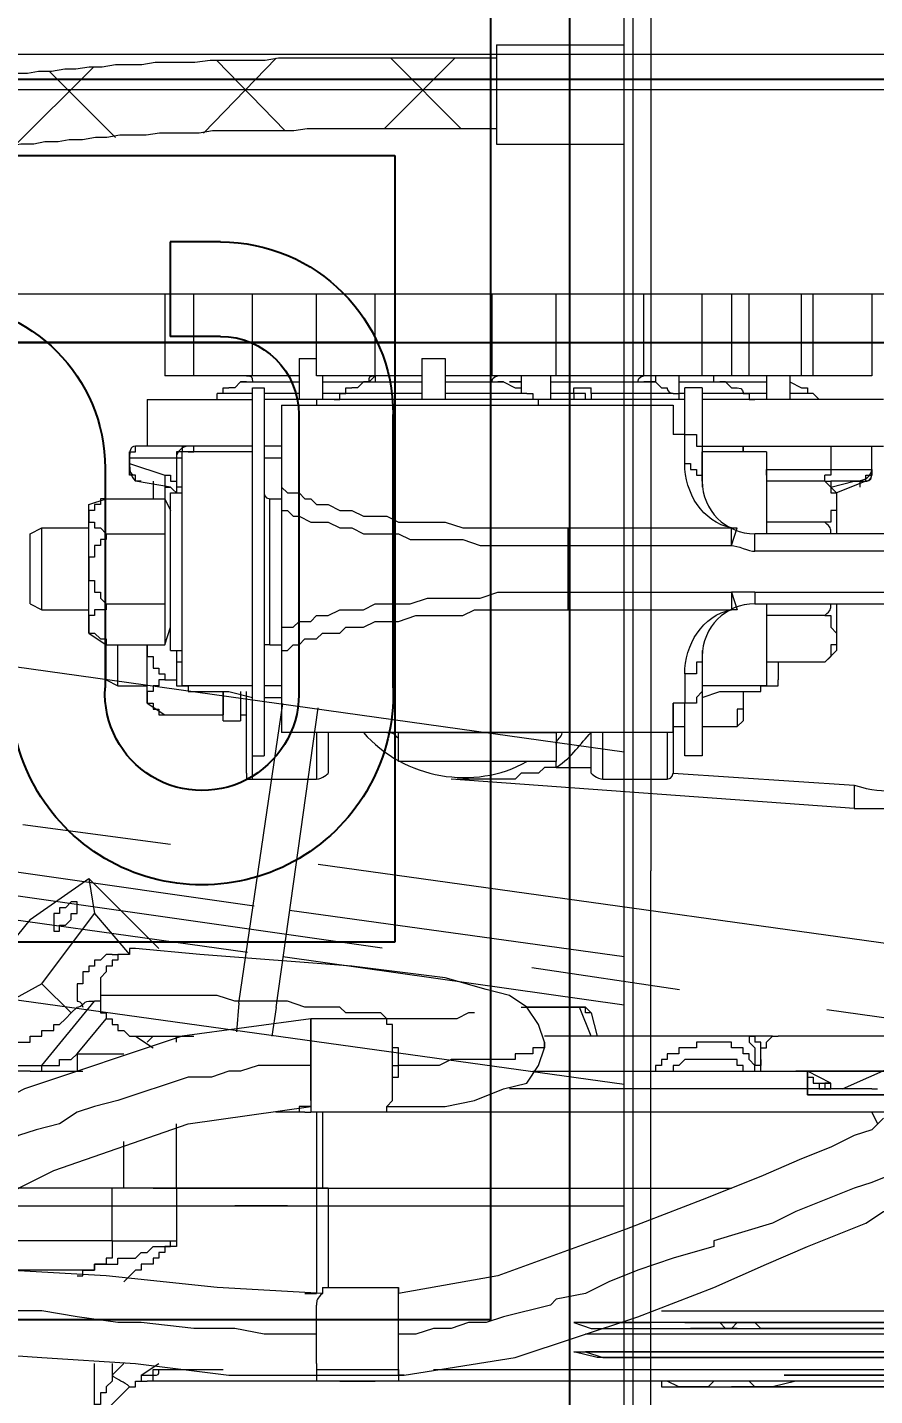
# Model space of a CAD drawing. Header units: millimetres. Extents: x 25083 to 52777, y 24772 to 45779.
# Drawn here: x 38564.2 to 38618, y 33862.8 to 33949.8 of the extents above; entities that cross this region are included whole.
import ezdxf

# ---------------------------------------------------------------- set-up
doc = ezdxf.new("R2010")
doc.units = ezdxf.units.MM
doc.layers.add('小车', color=7, linetype='Continuous')
doc.styles.get("Standard").update_dxf_attribs({"font": ''})
doc.styles.add('标准', font='', dxfattribs={"width": 0.667})
doc.styles.get('Standard').set_extended_font_data('SimSun')
doc.styles.get('标准').set_extended_font_data('FangSong_GB2312')
doc.dimstyles.new('ISO-25', dxfattribs={"dimtxt": 2.5, "dimasz": 2.5, "dimexe": 1.25, "dimexo": 0.625, "dimtad": 1, "dimtxsty": 'Standard', "dimcen": 2.5, "dimadec": 0, "dimazin": 0, "dimtfac": 1, "dimtmove": 0, "dimatfit": 3, "dimfxl": 1, "dimarcsym": 0})
doc.dimstyles.new('标准', dxfattribs={"dimtxt": 35, "dimasz": 4, "dimexe": 2, "dimexo": 0, "dimtad": 1, "dimdec": 1, "dimzin": 9, "dimdsep": 46, "dimtxsty": '标准', "dimcen": 0, "dimdle": 6, "dimazin": 2, "dimtfac": 1, "dimtdec": 1, "dimtmove": 0, "dimatfit": 3, "dimfxl": 1, "dimtolj": 1, "dimtzin": 0, "dimarcsym": 0})

# ---------------------------------------------------------------- blocks, each defined once
blk = doc.blocks.new('A$C6E4F4F8B')
for p, q in [((0, 70), (197.2, 70)), ((0, 70), (0, 0)), ((40.154, 63.805), (57.528, 63.805)), ((62.1, 63.918), (62.1, 6.083)), ((57.528, 57.805), (40.154, 57.805)), ((62.5, 52.832), (62.5, 49.634)), ((68.5, 52.832), (68.5, 49.634)), ((68.5, 49.634), (62.5, 49.634)), ((54.117, 45.5), (40.154, 45.5))]:
    blk.add_line(p, q)
at = {"color": 1}
for p, q in [((64, 63.918), (24, 63.918)), ((24, 63.918), (24, 6.083)), ((74, 63.918), (24, 63.918)), ((24, 63.918), (24, 6.083))]:
    blk.add_line(p, q, dxfattribs=at)
at = {"color": 6, "ltscale": 15}
blk.add_line((74, 6.083), (74, 63.918), dxfattribs=at)
for centre, radius, start, end in [((39.795, 51.652), 12.158, 88.3056, 271.6944), ((57.528, 52.832), 10.973, 0, 90), ((39.8, 51.652), 6.163, 86.70143, 273.29857), ((57.528, 52.832), 4.973, 0, 90)]:
    blk.add_arc(centre, radius, start, end)
at = {"ltscale": 15}
blk.add_arc((54.117, 35), 10.5, 270, 90, dxfattribs=at)
blk = doc.blocks.new('*D925')
at = {"color": 0, "lineweight": -2}
for p, q in [((29677.862, 34881.662), (29677.862, 32448.293)), ((40733.017, 34757.645), (40733.017, 32448.293)), ((29680.362, 32449.543), (40730.517, 32449.543))]:
    blk.add_line(p, q, dxfattribs=at)
at = {"color": 0}
for points in [[(29680.362, 32449.96), (29680.362, 32449.127), (29677.862, 32449.543)], [(40730.517, 32449.127), (40730.517, 32449.96), (40733.017, 32449.543)]]:
    blk.add_solid(points, dxfattribs=at)
at = {"layer": 'DEFPOINTS', "color": 0}
for p in [(29677.862, 34882.287), (40733.017, 34758.27), (40733.017, 32449.543)]:
    blk.add_point(p, dxfattribs=at)
at = {"color": 0, "insert": (35205.439, 32451.628), "char_height": 2.5, "attachment_point": 5}
blk.add_mtext('11055,15', dxfattribs=at)
blk = doc.blocks.new('zw$D2F4')
at = {"color": 7, "lineweight": 5}
for points in [[(766.485, 871.58), (766.485, 1149.356)], [(753.487, 840.385), (753.487, 1147.128)], [(768.713, 871.951), (768.713, 1147.499)], [(707.439, 908.715), (706.325, 916.885), (702.983, 926.912), (697.784, 936.939), (691.842, 946.965), (685.9, 955.878), (681.072, 964.791), (677.73, 973.703)], [(689.985, 907.973), (690.356, 914.657), (691.099, 921.713), (691.47, 928.026), (691.47, 933.968), (691.099, 939.538), (689.985, 944.366), (688.128, 949.194), (685.529, 952.907), (682.558, 955.507)], [(687.386, 908.344), (687.386, 911.686), (687.757, 913.543), (687.757, 916.143), (688.128, 919.485), (688.128, 920.97), (688.5, 923.57), (688.871, 925.798), (688.871, 938.053), (688.5, 939.167), (688.5, 940.281), (688.128, 941.395), (688.128, 942.138), (687.757, 943.252), (687.386, 943.995), (687.386, 944.737), (687.014, 945.851), (686.643, 946.594), (686.271, 947.337), (685.9, 947.708), (685.157, 949.194), (684.786, 949.565), (684.415, 950.308), (682.186, 952.536)], [(679.587, 951.05), (681.815, 948.822), (684.043, 945.109), (685.529, 941.024), (686.271, 936.196), (686.271, 930.997), (685.9, 925.798), (685.529, 919.856)], [(704.468, 908.715), (704.468, 912.058), (704.097, 913.172), (704.097, 913.914), (703.725, 915.029), (703.725, 916.514), (702.24, 920.97), (701.869, 922.456), (701.497, 923.57), (700.754, 924.684), (700.383, 926.169), (700.012, 927.283), (699.269, 928.397), (696.298, 934.339), (695.184, 935.825), (694.441, 937.681), (692.956, 939.538), (691.842, 942.138), (689.985, 944.366)], [(691.47, 937.31), (693.327, 933.968), (697.784, 925.055), (700.754, 916.514)], [(691.47, 922.827), (691.47, 936.939)], [(704.468, 932.111), (704.468, 925.798)], [(709.667, 925.798), (707.439, 929.883)], [(713.752, 926.541), (709.667, 929.883)], [(696.669, 921.342), (696.669, 928.026)], [(705.953, 927.655), (705.953, 926.541), (706.325, 926.541), (706.325, 925.798), (706.696, 925.798), (706.696, 925.055), (707.068, 925.055), (707.068, 924.684), (707.439, 924.313), (707.81, 923.941), (708.182, 923.57)], [(704.097, 926.541), (704.097, 925.798)], [(704.097, 926.541), (704.097, 925.798), (704.468, 925.798)], [(713.752, 926.541), (716.352, 922.827)], [(733.805, 926.541), (733.434, 925.798)], [(733.805, 926.541), (738.262, 926.541)], [(738.262, 926.541), (738.633, 925.798)], [(678.473, 925.798), (684.043, 920.228)], [(704.097, 925.798), (704.097, 923.57)], [(704.468, 925.798), (708.553, 922.456)], [(704.468, 925.798), (704.468, 924.684), (704.839, 924.684), (704.839, 923.941), (705.211, 923.57)], [(707.81, 923.941), (709.667, 925.798)], [(709.667, 925.798), (714.123, 922.456)], [(733.434, 925.798), (733.434, 922.827)], [(733.434, 925.798), (738.633, 925.798)], [(738.633, 925.798), (738.633, 922.827)], [(713.009, 925.055), (713.009, 924.684), (713.381, 924.684), (713.381, 924.313), (713.752, 923.941), (714.123, 923.941)], [(713.752, 925.055), (713.381, 925.055), (713.009, 925.055)], [(714.866, 923.57), (714.866, 923.941), (714.495, 924.313), (714.495, 924.684), (714.123, 924.684), (714.123, 925.055), (713.752, 925.055)], [(691.099, 923.57), (691.099, 923.198), (691.47, 923.198), (691.47, 922.827)], [(705.211, 923.57), (704.097, 923.57), (704.097, 923.198)], [(705.211, 923.57), (705.211, 920.599)], [(705.211, 923.57), (707.439, 921.713)], [(711.524, 921.342), (711.524, 921.713), (711.152, 922.084), (711.152, 922.456), (710.781, 922.456), (710.781, 922.827), (710.41, 922.827), (710.41, 923.198), (709.667, 923.198), (709.667, 923.57), (708.553, 923.57)], [(714.123, 923.941), (714.123, 923.57), (714.866, 923.57)], [(691.47, 922.827), (691.47, 922.456)], [(692.213, 921.713), (691.842, 921.713), (691.842, 922.456), (691.47, 922.456), (691.47, 922.827)], [(708.553, 922.827), (708.553, 922.456)], [(711.895, 918.371), (716.352, 922.827)], [(716.352, 922.827), (714.123, 922.456)], [(731.949, 922.827), (731.206, 921.713)], [(732.691, 922.827), (731.949, 922.827), (731.949, 922.456), (731.577, 922.084), (731.577, 921.713), (731.206, 921.713)], [(731.949, 922.827), (740.118, 922.827)], [(733.805, 921.713), (733.434, 921.713), (733.434, 922.456), (733.063, 922.456), (733.063, 922.827), (732.691, 922.827)], [(736.034, 922.827), (735.291, 922.827), (735.291, 922.456), (734.548, 922.456), (734.548, 922.084), (734.177, 922.084), (733.805, 921.713)], [(738.262, 921.713), (737.89, 921.713), (737.89, 922.084), (737.519, 922.084), (737.519, 922.456), (736.776, 922.456), (736.776, 922.827), (736.405, 922.827), (736.034, 922.827)], [(739.376, 922.827), (739.004, 922.827), (739.004, 922.456), (738.633, 922.456), (738.633, 922.084), (738.262, 921.713)], [(740.49, 921.713), (740.49, 922.084), (740.118, 922.084), (740.118, 922.456), (739.747, 922.456), (739.747, 922.827), (739.376, 922.827)], [(740.118, 922.827), (740.49, 921.713)], [(682.558, 922.456), (685.529, 922.456)], [(684.786, 921.342), (684.415, 921.342), (684.043, 921.713), (683.672, 921.713), (683.672, 922.084), (682.929, 922.084), (682.929, 922.456), (682.558, 922.456)], [(691.842, 922.456), (691.842, 921.713)], [(708.182, 922.084), (707.81, 922.084), (707.81, 921.713), (707.439, 921.713), (707.439, 921.342), (707.068, 921.342)], [(708.553, 922.084), (708.182, 922.084)], [(708.182, 908.715), (708.182, 909.087), (708.553, 910.201), (708.553, 913.543), (708.924, 914.657), (708.924, 922.084)], [(708.553, 922.084), (708.553, 922.456)], [(711.152, 921.342), (710.781, 921.342), (710.781, 921.713), (710.41, 921.713), (710.038, 922.084), (709.296, 922.084), (708.924, 922.084)], [(714.123, 922.456), (711.524, 920.228)], [(685.529, 921.342), (684.786, 921.342)], [(685.529, 920.599), (684.786, 921.342)], [(691.842, 921.713), (691.842, 920.97), (692.213, 920.97)], [(693.327, 921.342), (692.213, 921.342), (692.213, 921.713)], [(692.213, 920.97), (692.213, 919.856), (692.585, 919.485), (692.585, 919.114), (692.956, 918.742), (692.956, 917.628), (693.327, 917.628), (693.327, 917.257)], [(693.327, 921.342), (692.585, 921.342)], [(693.327, 921.342), (696.669, 921.342)], [(693.327, 921.342), (693.327, 918.742), (693.327, 917.257)], [(696.669, 920.228), (696.669, 921.342)], [(707.068, 921.342), (707.068, 920.97), (706.696, 920.97), (706.696, 920.599)], [(711.524, 920.599), (711.524, 920.97), (711.152, 920.97), (711.152, 921.342)], [(711.524, 921.342), (711.524, 920.97)], [(728.978, 921.713), (728.606, 920.97)], [(728.606, 920.97), (728.606, 919.114)], [(728.606, 920.97), (731.206, 920.97)], [(728.978, 921.713), (731.577, 921.713)], [(731.206, 921.713), (731.206, 917.999)], [(733.805, 921.713), (733.805, 917.999)], [(738.262, 921.713), (738.262, 917.999)], [(740.49, 921.713), (740.49, 917.999)], [(684.043, 920.228), (684.043, 919.856), (684.415, 919.856), (684.415, 919.114)], [(693.327, 917.257), (692.956, 917.257), (692.956, 917.999), (692.585, 917.999), (692.585, 918.371), (692.213, 918.371), (692.213, 918.742), (691.842, 918.742), (691.842, 919.485), (691.47, 919.485), (691.47, 919.856), (690.728, 920.599)], [(696.669, 920.599), (699.64, 920.599)], [(711.895, 919.856), (711.895, 920.228), (711.524, 920.228), (711.524, 920.599)], [(741.604, 919.485), (741.604, 919.856), (741.975, 919.856), (741.975, 920.228), (742.347, 920.228), (742.718, 920.228)], [(742.718, 920.228), (741.975, 917.999)], [(742.718, 920.228), (743.089, 920.228)], [(743.089, 920.228), (742.718, 920.228)], [(743.089, 920.228), (743.089, 916.885)], [(743.089, 920.228), (743.461, 920.228), (743.461, 919.856), (743.832, 919.856)], [(684.786, 919.485), (684.415, 919.485)], [(685.529, 919.856), (684.786, 913.914)], [(684.786, 919.485), (685.529, 918.371)], [(684.786, 919.485), (684.786, 919.114)], [(706.325, 919.856), (705.582, 918.742)], [(705.953, 893.861), (707.068, 894.232), (708.182, 894.975), (708.924, 896.089), (709.296, 897.575), (710.038, 900.174), (710.781, 906.116), (711.524, 915.771), (711.895, 919.856)], [(706.325, 919.856), (706.325, 916.143)], [(741.233, 917.628), (741.604, 919.856)], [(743.832, 912.429), (743.832, 919.856)], [(684.415, 819.218), (684.415, 919.114)], [(684.415, 918.742), (684.786, 918.742)], [(684.786, 919.114), (684.786, 918.742), (685.157, 918.742), (685.157, 918.371)], [(685.157, 918.371), (685.157, 914.286)], [(685.157, 918.371), (685.157, 917.999)], [(696.669, 918.742), (696.669, 917.628)], [(706.325, 918.742), (705.953, 919.114)], [(727.492, 919.114), (726.75, 917.999)], [(727.864, 919.114), (727.492, 919.114), (727.492, 918.742), (727.121, 918.742), (727.121, 918.371), (726.75, 918.371), (726.75, 917.999)], [(727.492, 919.114), (731.206, 919.114)], [(728.978, 917.999), (728.978, 918.371), (728.606, 918.371), (728.606, 918.742), (728.235, 918.742), (728.235, 919.114), (727.864, 919.114)], [(731.206, 919.114), (730.463, 919.114), (730.463, 918.742), (729.72, 918.742), (729.72, 918.371), (729.349, 918.371), (729.349, 917.999), (728.978, 917.999)], [(741.604, 918.742), (740.49, 918.742)], [(746.803, 919.114), (743.832, 919.114)], [(746.803, 919.114), (746.803, 912.429)], [(696.669, 917.628), (696.669, 917.257)], [(726.75, 917.999), (726.75, 914.286)], [(728.978, 917.999), (728.978, 917.257)], [(730.835, 917.628), (730.835, 916.885)], [(730.835, 917.628), (740.861, 917.628)], [(731.206, 917.999), (732.32, 917.628)], [(733.805, 917.999), (731.206, 917.999)], [(738.262, 917.999), (733.805, 917.999)], [(740.49, 917.999), (738.262, 917.999)], [(740.49, 917.999), (739.747, 917.628)], [(741.233, 917.999), (740.49, 917.999)], [(740.861, 917.628), (740.861, 916.885)], [(741.975, 917.999), (741.975, 917.628), (741.604, 917.628), (741.604, 917.257), (741.233, 917.257)], [(741.975, 917.999), (741.233, 917.999), (741.233, 917.628)], [(748.288, 909.458), (748.288, 917.999)], [(753.487, 917.999), (748.288, 917.999)], [(696.669, 917.257), (693.327, 917.257)], [(696.669, 917.257), (700.754, 917.257)], [(696.669, 908.344), (696.669, 917.257)], [(696.669, 917.257), (696.669, 916.143)], [(705.953, 917.257), (706.325, 917.257)], [(728.606, 916.885), (728.606, 916.514), (728.235, 916.514), (728.235, 913.914)], [(728.978, 917.257), (728.606, 917.257), (728.606, 916.885)], [(728.606, 912.429), (728.606, 916.885)], [(728.606, 916.885), (743.461, 916.885)], [(730.835, 917.257), (728.978, 917.257)], [(730.092, 916.885), (730.092, 917.257)], [(743.089, 917.257), (740.861, 917.257)], [(741.233, 917.257), (740.861, 917.257)], [(741.233, 917.257), (740.861, 917.257)], [(741.233, 916.885), (741.233, 917.257)], [(743.089, 917.257), (741.233, 917.257)], [(743.832, 916.885), (743.461, 916.885), (743.461, 917.257), (743.089, 917.257)], [(743.461, 912.429), (743.461, 916.885)], [(696.669, 916.143), (696.669, 914.286)], [(700.754, 916.514), (701.869, 908.715)], [(743.461, 916.514), (743.461, 916.143), (743.832, 916.143)], [(748.288, 916.143), (753.487, 916.143)], [(696.669, 912.058), (696.669, 915.4)], [(696.669, 915.4), (696.669, 912.058)], [(746.803, 915.029), (746.803, 914.657), (747.174, 914.657)], [(696.669, 914.286), (696.669, 913.172)], [(726.378, 914.286), (726.378, 913.172)], [(726.378, 914.286), (728.235, 914.286)], [(726.75, 914.286), (727.492, 914.286)], [(728.235, 914.286), (726.75, 914.286)], [(747.174, 912.429), (747.174, 914.657)], [(747.174, 914.286), (747.174, 914.657)], [(684.786, 913.914), (684.786, 908.344)], [(695.555, 913.543), (695.555, 910.201)], [(695.555, 910.201), (695.555, 913.543)], [(696.669, 913.172), (696.669, 911.315)], [(728.235, 913.172), (726.378, 913.172)], [(726.75, 913.172), (726.75, 912.8)], [(728.235, 913.914), (727.864, 912.429)], [(747.546, 913.543), (747.546, 913.914)], [(747.917, 913.172), (747.546, 913.543)], [(747.917, 913.172), (747.917, 909.458)], [(722.665, 912.429), (722.665, 908.344)], [(722.665, 912.429), (724.15, 912.429)], [(723.036, 912.8), (728.235, 912.8)], [(724.15, 912.429), (724.15, 911.686)], [(724.15, 912.429), (747.546, 912.429)], [(747.546, 912.429), (747.546, 911.686)], [(747.917, 912.8), (747.917, 909.458)], [(748.288, 912.429), (753.487, 912.429)], [(747.546, 911.686), (724.15, 911.686)], [(727.864, 911.686), (727.864, 910.572)], [(728.606, 910.572), (728.606, 911.686)], [(743.089, 911.686), (743.089, 910.572)], [(743.832, 910.572), (743.832, 911.686)], [(746.803, 884.948), (746.803, 911.686)], [(747.174, 909.458), (747.174, 911.686)], [(696.669, 911.315), (696.669, 910.201)], [(701.497, 909.458), (701.497, 910.944)], [(725.635, 885.691), (725.635, 910.572)], [(725.635, 885.691), (725.635, 910.572)], [(746.432, 910.572), (725.635, 910.572)], [(730.835, 910.572), (730.835, 910.201), (731.206, 909.83), (731.206, 909.458), (731.577, 909.087), (731.577, 908.344), (731.949, 907.973), (731.949, 906.859), (732.32, 906.487), (732.32, 905.373), (732.691, 904.631), (732.691, 903.145), (733.063, 902.031), (733.063, 899.06), (733.434, 898.317), (733.434, 896.089), (733.434, 894.975), (733.434, 892.376)], [(731.206, 911.315), (731.206, 910.572)], [(731.206, 911.315), (740.49, 911.315)], [(732.32, 910.572), (732.32, 909.83), (732.691, 909.458), (732.691, 908.715), (733.063, 908.344), (733.063, 907.601), (733.434, 906.859), (733.434, 905.373), (733.805, 904.631), (733.805, 902.402), (734.177, 901.288), (734.177, 897.946), (734.548, 896.832), (734.548, 892.376)], [(739.747, 910.572), (739.747, 910.201), (739.376, 909.83), (739.376, 909.458), (739.004, 908.715), (739.004, 907.601), (738.633, 906.859), (738.633, 906.116), (738.262, 905.373), (738.262, 903.145), (737.89, 902.402), (737.89, 899.06), (737.519, 897.946), (737.519, 892.376)], [(741.233, 910.572), (740.861, 910.201), (740.861, 909.458), (740.49, 909.087), (740.49, 908.715), (740.118, 908.344), (740.118, 907.601), (739.747, 906.859), (739.747, 906.116), (739.376, 905.373), (739.376, 903.888), (739.004, 903.145), (739.004, 900.174), (738.633, 899.06), (738.633, 896.089), (738.633, 894.975), (738.633, 892.376)], [(740.49, 911.315), (740.49, 910.572)], [(746.432, 910.572), (746.432, 885.691)], [(746.432, 910.572), (746.432, 885.691)], [(696.669, 910.201), (696.669, 908.344)], [(689.985, 909.087), (689.985, 908.344)], [(701.869, 909.458), (701.497, 909.458)], [(701.497, 909.087), (701.497, 909.458)], [(701.497, 909.087), (701.497, 908.715)], [(701.869, 908.715), (701.869, 909.458)], [(749.402, 909.458), (746.803, 909.458)], [(749.402, 909.458), (749.402, 908.344)], [(684.786, 908.344), (684.415, 908.344)], [(684.786, 908.344), (684.786, 903.145)], [(684.786, 908.344), (684.786, 903.145)], [(685.157, 908.344), (684.786, 908.344)], [(685.157, 908.344), (685.157, 903.145)], [(696.669, 908.344), (689.985, 908.344)], [(690.356, 907.973), (689.985, 907.973)], [(690.356, 907.973), (690.356, 903.145)], [(696.669, 908.344), (696.669, 907.973)], [(701.497, 908.344), (696.669, 908.344)], [(696.669, 907.973), (696.669, 881.978)], [(701.497, 907.973), (696.669, 907.973)], [(701.497, 903.888), (701.497, 908.715)], [(701.869, 908.715), (701.497, 908.715)], [(704.468, 908.715), (701.869, 908.715)], [(702.24, 908.715), (702.611, 908.715)], [(706.325, 908.715), (704.468, 908.715)], [(706.325, 908.715), (707.439, 908.715)], [(707.068, 908.715), (706.325, 908.715)], [(707.439, 908.715), (707.068, 908.715)], [(707.439, 903.888), (707.439, 908.715)], [(707.439, 903.888), (707.81, 904.259), (707.81, 906.487), (708.182, 906.859), (708.182, 908.715)], [(725.635, 908.344), (722.665, 908.344)], [(746.803, 908.344), (746.432, 908.344)], [(748.288, 907.973), (746.803, 907.973)], [(747.174, 901.66), (747.174, 907.973)], [(747.917, 907.973), (747.917, 901.66)], [(747.917, 907.973), (747.917, 901.66)], [(748.288, 901.66), (748.288, 908.344)], [(748.288, 908.344), (753.487, 908.344)], [(696.669, 907.601), (690.356, 907.601)], [(725.635, 907.601), (723.036, 907.601)], [(746.803, 907.23), (746.803, 906.859), (747.174, 906.859), (747.174, 906.487)], [(684.415, 904.631), (684.415, 906.859)], [(684.415, 906.859), (684.415, 904.631)], [(747.546, 905.745), (747.546, 906.116)], [(747.917, 905.373), (747.546, 905.745)], [(748.288, 904.631), (753.487, 904.631)], [(701.497, 873.065), (701.497, 903.888)], [(701.497, 903.888), (701.869, 903.888)], [(701.869, 903.888), (701.869, 900.174), (702.24, 898.317), (702.983, 896.461), (703.354, 894.975), (704.468, 894.232), (705.582, 893.861), (705.953, 893.861)], [(701.869, 903.888), (702.24, 903.516)], [(702.24, 903.516), (702.983, 903.516)], [(702.24, 903.516), (702.611, 903.516)], [(702.611, 903.516), (703.725, 903.516)], [(703.725, 903.516), (703.725, 903.145), (704.468, 903.145)], [(704.468, 903.516), (704.468, 903.145)], [(705.582, 903.516), (706.325, 903.516)], [(705.582, 903.145), (705.582, 903.516), (706.325, 903.516)], [(706.325, 903.516), (707.068, 903.516), (707.068, 903.888), (707.439, 903.888)], [(706.325, 903.516), (707.068, 903.516), (707.068, 903.888)], [(707.81, 898.317), (707.81, 898.689), (707.439, 899.431), (707.439, 903.888)], [(707.439, 902.402), (707.439, 903.888)], [(684.786, 903.145), (684.415, 903.145)], [(684.786, 903.145), (684.786, 902.774)], [(685.157, 903.145), (684.786, 903.145)], [(684.786, 903.145), (687.386, 903.145)], [(684.786, 902.774), (684.786, 903.145), (685.157, 903.145)], [(684.786, 902.774), (685.9, 895.718), (688.5, 887.919), (690.356, 883.092), (691.842, 879.749), (692.956, 877.15), (694.441, 873.436), (695.184, 872.322), (695.555, 871.208), (696.669, 868.98), (696.669, 868.237), (697.041, 868.237)], [(685.157, 903.145), (685.529, 903.145)], [(687.386, 903.145), (689.985, 903.145)], [(699.64, 866.381), (699.269, 866.752), (699.269, 867.123), (698.526, 868.609), (698.526, 869.351), (697.041, 873.065), (696.669, 874.179), (695.184, 877.893), (694.441, 879.378), (693.327, 883.092), (692.956, 883.092), (692.213, 885.691), (691.47, 887.919), (690.728, 889.776), (689.985, 891.262), (689.614, 893.118), (689.242, 893.49), (688.5, 896.461), (688.128, 897.575), (688.128, 898.689), (687.757, 899.803), (687.757, 900.917), (687.386, 902.031), (687.386, 903.145)], [(700.383, 873.065), (700.012, 874.179), (699.269, 875.665), (698.526, 877.521), (697.412, 880.121), (695.927, 883.834), (694.07, 888.662), (691.099, 896.832), (689.985, 903.145)], [(690.356, 903.145), (689.985, 903.145)], [(689.985, 903.145), (690.356, 903.145)], [(705.953, 893.861), (705.582, 893.861), (705.582, 894.604), (705.211, 894.604), (705.211, 895.718), (704.839, 895.718), (704.839, 898.689), (704.839, 899.06), (704.839, 899.803), (704.468, 900.546), (704.468, 903.145)], [(704.468, 903.145), (705.582, 903.145)], [(723.779, 893.118), (723.779, 903.145)], [(723.779, 903.145), (725.635, 903.145)], [(725.635, 903.145), (725.635, 893.118)], [(685.157, 900.917), (685.157, 819.589)], [(749.402, 901.66), (746.803, 901.66)], [(749.402, 901.66), (749.402, 900.174)], [(749.402, 900.174), (746.803, 900.174)], [(747.174, 894.975), (747.174, 900.174)], [(747.917, 900.174), (747.917, 896.832)], [(747.917, 900.174), (747.917, 896.461)], [(748.288, 873.065), (748.288, 900.174)], [(720.808, 874.179), (722.665, 899.803)], [(723.407, 893.118), (723.407, 893.861), (723.036, 894.232), (723.036, 895.347), (722.665, 895.718), (722.665, 899.06)], [(753.487, 897.203), (748.288, 897.203)], [(702.983, 895.718), (702.983, 896.089)], [(702.983, 895.718), (702.983, 896.089)], [(702.983, 895.347), (702.983, 895.718)], [(702.983, 895.347), (702.983, 895.718)], [(702.983, 895.347), (702.983, 895.718)], [(702.983, 894.975), (702.983, 895.718)], [(747.917, 896.461), (747.546, 895.718)], [(747.917, 896.089), (747.917, 895.347)], [(702.983, 894.975), (702.983, 895.347)], [(702.983, 894.975), (702.983, 895.347)], [(702.983, 894.604), (702.983, 894.975)], [(702.983, 894.604), (702.983, 894.975)], [(708.182, 895.347), (708.182, 891.633)], [(708.182, 891.633), (708.182, 894.975)], [(747.174, 894.975), (747.174, 894.604), (746.803, 894.604)], [(747.174, 894.975), (747.174, 895.347)], [(748.288, 895.347), (747.174, 895.347)], [(702.983, 894.232), (702.983, 894.604)], [(702.983, 894.232), (702.983, 894.604)], [(702.983, 893.861), (702.983, 894.604)], [(702.983, 893.861), (702.983, 894.604)], [(702.983, 893.861), (702.983, 894.232)], [(704.097, 894.604), (704.097, 893.49)], [(746.432, 894.232), (746.803, 894.232)], [(702.983, 893.49), (702.983, 893.861)], [(702.983, 893.49), (702.983, 893.861)], [(702.983, 892.747), (702.983, 893.49)], [(702.983, 893.118), (702.983, 893.49)], [(702.983, 892.747), (702.983, 893.49)], [(702.983, 893.118), (702.983, 893.49)], [(702.983, 892.747), (702.983, 893.118)], [(702.983, 892.747), (702.983, 893.118)], [(704.097, 893.49), (704.097, 891.633)], [(723.407, 893.118), (723.407, 890.89)], [(725.635, 893.118), (723.779, 893.118)], [(748.288, 893.49), (746.803, 893.49)], [(747.174, 892.004), (747.174, 893.49)], [(747.917, 893.49), (747.917, 886.805)], [(747.917, 893.49), (747.917, 886.805)], [(748.288, 893.118), (753.487, 893.118)], [(702.983, 892.376), (702.983, 892.747)], [(702.983, 892.376), (702.983, 892.747)], [(702.983, 891.633), (702.983, 892.376)], [(702.983, 892.004), (702.983, 892.376)], [(702.983, 891.633), (702.983, 892.376)], [(702.983, 892.004), (702.983, 892.376)], [(733.434, 892.376), (733.434, 881.978)], [(738.633, 892.376), (733.434, 892.376)], [(734.548, 892.376), (734.548, 881.978)], [(737.519, 892.376), (737.519, 881.978)], [(738.633, 892.376), (738.633, 881.978)], [(685.9, 867.495), (685.9, 890.519), (686.271, 892.004), (686.271, 879.007), (686.271, 878.635), (686.271, 868.237)], [(688.128, 868.237), (688.128, 892.004), (687.757, 890.89), (687.757, 878.264), (687.757, 873.065), (687.757, 867.495)], [(688.128, 891.633), (688.128, 889.033), (688.128, 888.662), (688.128, 887.177)], [(688.128, 887.177), (688.128, 890.148), (688.128, 891.633)], [(702.983, 891.262), (702.983, 892.004)], [(702.983, 891.262), (702.983, 892.004)], [(704.097, 891.633), (704.097, 890.519)], [(706.325, 890.89), (708.182, 891.633)], [(708.182, 891.633), (708.182, 891.262)], [(708.182, 891.262), (708.182, 891.633)], [(747.174, 892.004), (746.803, 892.004)], [(746.803, 890.89), (746.803, 891.262), (747.174, 891.262), (747.174, 892.004), (746.803, 892.004)], [(747.174, 892.004), (747.546, 892.004), (747.546, 891.633), (747.546, 890.89)], [(686.271, 868.237), (686.271, 891.262), (685.9, 890.148), (685.9, 877.893), (685.9, 873.065), (685.9, 867.495)], [(687.386, 829.616), (687.386, 891.262)], [(702.983, 890.519), (702.983, 891.262)], [(702.983, 890.89), (702.983, 891.262)], [(702.983, 890.519), (702.983, 891.262)], [(702.983, 890.89), (702.983, 891.262)], [(702.983, 890.148), (702.983, 890.89)], [(702.983, 890.148), (702.983, 890.89)], [(704.097, 890.519), (704.097, 887.548)], [(707.81, 890.89), (706.325, 890.519)], [(707.81, 890.89), (708.182, 891.262)], [(707.81, 890.89), (707.81, 891.262), (708.182, 891.262)], [(723.036, 890.89), (725.635, 890.89)], [(747.174, 890.89), (746.803, 890.89)], [(747.174, 885.691), (747.174, 890.89)], [(747.174, 890.89), (747.546, 890.89)], [(702.983, 889.405), (702.983, 890.148)], [(702.983, 889.776), (702.983, 890.148)], [(702.983, 889.405), (702.983, 890.148)], [(702.983, 889.776), (702.983, 890.148)], [(702.983, 889.405), (702.983, 889.776)], [(702.983, 889.033), (702.983, 889.776)], [(722.665, 890.148), (722.665, 886.063)], [(722.665, 890.148), (725.635, 890.148)], [(702.983, 889.033), (702.983, 889.405)], [(702.983, 888.662), (702.983, 889.033)], [(702.983, 888.662), (702.983, 889.033)], [(702.983, 888.662), (702.983, 889.033)], [(702.983, 888.662), (702.983, 889.033)], [(702.983, 888.291), (702.983, 888.662)], [(702.983, 888.291), (702.983, 888.662)], [(702.983, 887.919), (702.983, 888.291)], [(702.983, 887.919), (702.983, 888.291)], [(702.983, 887.548), (702.983, 887.919)], [(702.983, 887.548), (702.983, 887.919)], [(702.983, 887.548), (702.983, 887.919)], [(702.983, 887.548), (702.983, 887.919)], [(702.983, 887.177), (702.983, 887.548)], [(702.983, 887.177), (702.983, 887.548)], [(702.983, 886.805), (702.983, 887.177)], [(702.983, 886.434), (702.983, 887.177)], [(704.097, 887.548), (704.097, 884.948)], [(748.288, 887.548), (753.487, 887.548)], [(684.415, 867.866), (684.415, 877.893), (684.043, 879.378), (684.043, 880.492), (684.415, 880.864), (684.415, 883.092), (684.043, 883.463), (684.043, 885.32), (684.415, 886.063), (684.415, 886.434), (684.043, 886.434), (684.043, 867.495)], [(685.9, 867.495), (685.9, 886.434), (685.9, 867.866)], [(688.871, 886.434), (688.871, 829.616)], [(702.983, 886.063), (702.983, 886.805)], [(702.983, 886.063), (702.983, 886.434)], [(702.983, 886.063), (702.983, 886.434)], [(705.582, 881.606), (705.582, 881.978), (705.953, 881.978), (705.953, 884.206), (705.582, 884.206), (705.582, 884.577), (705.582, 884.948), (705.582, 885.32), (705.211, 885.32), (705.211, 886.063), (704.839, 886.063), (704.839, 886.434), (704.468, 886.434), (704.468, 886.805), (704.097, 886.805)], [(747.917, 886.805), (747.546, 886.434)], [(748.288, 886.805), (747.917, 886.805)], [(702.983, 885.691), (702.983, 886.063)], [(702.983, 885.32), (702.983, 886.063)], [(702.983, 885.32), (702.983, 885.691)], [(702.983, 884.948), (702.983, 885.32)], [(702.983, 884.948), (702.983, 885.32)], [(702.983, 884.948), (702.983, 885.32)], [(702.983, 884.948), (702.983, 885.32)], [(704.839, 884.206), (704.839, 884.948), (704.468, 885.32), (704.468, 885.691), (704.097, 885.691)], [(723.036, 885.691), (722.293, 874.179)], [(725.635, 886.063), (722.665, 886.063)], [(727.492, 885.691), (723.036, 885.691)], [(725.635, 885.691), (727.492, 885.691)], [(726.007, 885.691), (726.007, 884.948)], [(727.492, 885.32), (727.492, 885.691)], [(727.492, 884.948), (727.492, 885.32)], [(746.432, 885.691), (744.575, 885.691)], [(744.575, 885.32), (744.575, 885.691)], [(744.575, 884.948), (744.575, 885.32)], [(747.174, 885.691), (747.174, 885.32), (746.803, 885.32)], [(748.288, 885.32), (746.803, 885.32)], [(747.174, 884.948), (747.174, 885.32)], [(747.917, 885.32), (747.917, 879.749)], [(747.917, 885.32), (747.917, 879.749)], [(687.757, 884.577), (687.757, 882.72), (687.757, 882.349), (687.757, 881.606)], [(687.757, 881.606), (687.757, 883.092), (687.757, 883.463), (687.757, 884.577)], [(688.128, 884.948), (688.128, 883.092), (688.128, 882.72), (688.128, 881.978)], [(688.128, 881.978), (688.128, 883.463), (688.128, 883.834), (688.128, 884.948)], [(702.983, 884.577), (702.983, 884.948)], [(702.983, 884.577), (702.983, 884.948)], [(702.983, 883.834), (702.983, 884.577)], [(702.983, 883.834), (702.983, 884.577)], [(704.097, 884.948), (704.097, 883.092)], [(724.15, 883.834), (724.15, 884.948)], [(724.15, 884.948), (727.492, 884.948)], [(729.349, 884.948), (727.492, 884.948)], [(728.235, 883.834), (727.864, 884.206), (727.492, 884.206), (727.492, 884.577), (727.492, 884.948)], [(730.463, 883.834), (730.092, 883.834), (730.092, 884.206), (729.349, 884.206), (729.349, 884.577), (729.349, 884.948)], [(742.718, 884.948), (742.718, 884.577), (742.347, 884.577), (742.347, 884.206), (741.975, 884.206), (741.975, 883.834), (741.604, 883.834)], [(742.718, 884.948), (744.575, 884.948)], [(744.575, 884.948), (744.575, 884.206), (743.832, 884.206), (743.832, 883.834), (743.461, 883.834)], [(744.575, 884.948), (747.546, 884.948)], [(747.546, 883.834), (747.546, 884.948)], [(702.983, 883.463), (702.983, 883.834)], [(702.983, 883.463), (702.983, 883.834)], [(702.983, 883.463), (702.983, 883.834)], [(702.983, 883.092), (702.983, 883.834)], [(704.839, 882.349), (704.839, 884.206)], [(730.835, 883.834), (724.15, 883.834)], [(726.007, 883.834), (726.007, 881.606)], [(727.864, 883.834), (728.235, 882.72)], [(730.463, 883.834), (728.235, 883.834)], [(728.606, 879.749), (728.606, 883.834)], [(747.546, 883.834), (741.233, 883.834)], [(741.604, 883.834), (743.461, 883.834)], [(743.461, 879.749), (743.461, 883.834)], [(743.832, 883.834), (743.832, 872.322)], [(746.803, 872.322), (746.803, 883.834)], [(747.174, 879.749), (747.174, 883.834)], [(748.288, 883.834), (753.487, 883.834)], [(685.9, 867.866), (685.9, 882.72), (685.9, 867.495)], [(687.757, 867.495), (687.757, 880.121), (688.128, 880.492), (688.128, 881.606), (687.757, 881.978), (687.757, 882.349), (688.128, 882.72), (688.128, 867.866)], [(702.983, 883.092), (702.983, 883.463)], [(702.983, 882.72), (702.983, 883.092)], [(702.983, 882.72), (702.983, 883.092)], [(702.983, 882.349), (702.983, 882.72)], [(702.983, 882.349), (702.983, 882.72)], [(702.983, 882.349), (702.983, 882.72)], [(702.983, 882.349), (702.983, 882.72)], [(704.097, 883.092), (704.097, 881.235)], [(728.235, 882.72), (728.235, 880.121), (728.606, 880.121), (728.606, 879.749)], [(684.043, 867.495), (684.043, 881.978), (684.043, 867.866)], [(702.983, 881.978), (702.983, 882.349)], [(702.983, 881.978), (702.983, 882.349)], [(702.983, 881.606), (702.983, 881.978)], [(702.983, 881.235), (702.983, 881.978)], [(704.468, 881.606), (704.839, 881.606), (704.839, 882.349)], [(734.548, 881.978), (733.434, 881.606)], [(734.548, 881.978), (733.434, 881.978)], [(733.434, 881.606), (733.434, 881.978)], [(737.519, 881.978), (738.633, 881.978)], [(737.519, 881.978), (738.633, 881.606)], [(738.633, 881.978), (738.633, 881.606)], [(747.917, 882.349), (747.546, 881.978)], [(753.487, 881.978), (748.288, 881.978)], [(702.983, 881.235), (702.983, 881.606)], [(702.983, 880.864), (702.983, 881.235)], [(702.983, 880.864), (702.983, 881.235)], [(702.983, 880.864), (702.983, 881.235)], [(702.983, 880.864), (702.983, 881.235)], [(704.097, 881.235), (704.468, 881.235), (704.468, 881.606)], [(704.097, 881.235), (704.097, 880.492)], [(705.211, 880.864), (705.211, 881.235), (705.582, 881.235), (705.582, 881.606)], [(726.007, 881.606), (726.378, 881.235)], [(728.235, 881.235), (727.121, 881.235), (727.121, 881.606), (726.007, 881.606)], [(728.235, 881.235), (726.378, 881.235)], [(743.461, 881.235), (743.832, 881.235)], [(743.832, 881.235), (743.461, 881.235)], [(747.174, 881.235), (747.174, 880.864), (746.803, 880.864), (746.803, 880.492)], [(702.983, 880.492), (702.983, 880.864)], [(702.983, 880.492), (702.983, 880.864)], [(702.983, 880.121), (702.983, 880.492)], [(702.983, 879.749), (702.983, 880.492)], [(702.983, 879.749), (702.983, 880.121)], [(704.097, 880.492), (704.097, 879.007)], [(704.097, 880.121), (705.211, 880.121)], [(706.325, 880.864), (705.953, 880.864), (705.582, 880.492), (704.468, 880.492)], [(704.468, 880.492), (704.839, 880.864), (705.211, 880.864)], [(704.468, 880.121), (704.468, 880.492)], [(704.839, 880.121), (704.468, 880.121)], [(705.211, 880.121), (705.582, 880.121), (705.582, 879.749), (705.953, 879.749), (706.325, 879.378), (706.325, 879.007)], [(705.582, 880.121), (705.953, 880.121)], [(706.325, 880.864), (706.325, 880.492), (705.953, 880.492)], [(706.325, 879.749), (706.325, 880.492), (705.953, 880.492)], [(705.953, 880.121), (705.953, 880.492)], [(706.325, 880.492), (706.325, 880.864)], [(706.325, 879.749), (706.325, 880.492)], [(733.805, 880.492), (733.805, 794.708)], [(734.548, 880.492), (733.805, 880.492)], [(734.548, 880.492), (734.548, 793.966)], [(737.148, 793.966), (737.148, 880.492)], [(737.148, 880.492), (738.262, 880.492)], [(738.262, 794.708), (738.262, 880.492)], [(748.288, 880.864), (753.487, 880.864)], [(702.983, 879.378), (702.983, 879.749)], [(702.983, 879.378), (702.983, 879.749)], [(702.983, 879.378), (702.983, 879.749)], [(702.983, 879.378), (702.983, 879.749)], [(702.983, 879.007), (702.983, 879.378)], [(702.983, 879.007), (702.983, 879.378)], [(706.325, 879.378), (706.325, 879.749)], [(733.805, 879.749), (728.606, 879.749)], [(728.606, 879.749), (728.606, 879.007), (728.978, 879.007)], [(730.092, 876.036), (730.092, 879.749)], [(730.092, 879.007), (730.092, 879.749)], [(733.063, 876.036), (733.063, 879.749)], [(743.461, 879.749), (738.262, 879.749)], [(739.004, 876.036), (739.004, 879.749)], [(741.604, 876.036), (741.604, 879.749)], [(742.347, 879.749), (742.347, 875.665)], [(748.288, 879.749), (746.803, 879.749)], [(684.786, 867.495), (684.786, 878.635), (684.786, 878.264), (684.786, 868.237)], [(702.983, 878.264), (702.983, 879.007)], [(702.983, 878.264), (702.983, 879.007)], [(704.097, 879.007), (704.097, 877.893)], [(706.325, 857.468), (706.325, 879.007)], [(730.092, 879.007), (728.978, 879.007)], [(684.786, 868.237), (684.786, 878.264), (684.786, 873.065), (684.786, 867.495)], [(702.983, 877.893), (702.983, 878.264)], [(702.983, 877.893), (702.983, 878.264)], [(702.983, 877.893), (702.983, 878.264)], [(702.983, 877.893), (702.983, 878.264)], [(702.983, 877.521), (702.983, 877.893)], [(702.983, 877.521), (702.983, 877.893)], [(702.983, 876.779), (702.983, 877.521)], [(702.983, 876.779), (702.983, 877.521)], [(704.097, 877.893), (704.097, 877.15), (703.725, 877.15), (703.725, 876.779), (703.354, 876.779), (703.354, 876.407)], [(704.097, 877.15), (704.097, 877.893)], [(748.288, 878.264), (746.803, 878.264)], [(747.174, 876.779), (747.174, 878.264)], [(747.917, 878.264), (747.546, 877.521)], [(748.288, 877.521), (753.487, 877.521)], [(702.611, 877.15), (702.611, 857.097)], [(702.611, 857.097), (702.611, 877.15)], [(702.611, 877.15), (704.097, 877.15)], [(704.097, 877.15), (702.611, 877.15)], [(702.983, 876.036), (702.983, 876.779)], [(702.983, 876.407), (702.983, 876.779)], [(702.983, 876.407), (702.983, 876.779)], [(702.983, 876.407), (702.983, 876.779)], [(703.725, 876.407), (704.097, 877.15)], [(704.097, 877.15), (704.097, 857.097)], [(704.097, 857.097), (704.097, 877.15)], [(747.174, 876.779), (746.803, 876.407)], [(747.174, 876.779), (747.174, 877.15)], [(748.288, 876.779), (753.487, 876.779)], [(702.983, 876.036), (702.983, 876.407)], [(703.354, 876.407), (702.983, 876.407)], [(702.983, 875.665), (702.983, 876.036)], [(703.354, 875.665), (703.354, 876.036), (702.983, 876.036)], [(702.983, 876.036), (702.983, 875.665)], [(703.354, 875.665), (703.725, 876.407)], [(703.354, 876.407), (703.354, 876.036)], [(703.354, 876.036), (703.354, 875.665)], [(730.835, 875.293), (730.092, 876.036)], [(731.577, 875.293), (731.206, 875.293), (731.206, 875.665), (730.463, 875.665), (730.092, 876.036)], [(733.063, 876.036), (733.063, 875.665), (732.32, 875.665), (731.949, 875.293), (731.577, 875.293)], [(740.49, 875.293), (739.747, 875.293), (739.747, 875.665), (739.004, 875.665), (739.004, 876.036)], [(741.604, 876.036), (741.604, 875.665), (740.861, 875.665), (740.861, 875.293), (740.49, 875.293)], [(740.861, 875.293), (741.604, 876.036)], [(742.347, 875.665), (741.975, 875.665), (741.975, 876.036)], [(742.347, 875.665), (741.975, 875.665), (741.975, 876.036)], [(702.611, 875.293), (702.611, 873.436), (702.611, 873.065)], [(702.611, 873.065), (702.611, 874.922), (702.611, 875.293)], [(702.611, 874.922), (702.611, 873.436), (702.611, 873.065)], [(702.611, 873.065), (702.611, 874.55), (702.611, 874.922)], [(702.983, 874.922), (702.983, 875.665)], [(702.983, 875.293), (702.983, 875.665)], [(702.983, 875.293), (702.983, 875.665)], [(702.983, 875.665), (703.354, 875.665)], [(702.983, 875.665), (703.354, 875.665)], [(702.983, 874.922), (702.983, 875.293)], [(702.983, 874.922), (704.468, 871.58)], [(702.983, 874.55), (702.983, 874.922)], [(704.097, 873.065), (704.097, 874.55), (704.097, 875.293)], [(704.097, 875.293), (704.097, 873.808), (704.097, 873.065)], [(704.097, 873.065), (704.097, 874.55), (704.097, 874.922)], [(704.097, 874.922), (704.097, 873.436), (704.097, 873.065)], [(733.805, 875.293), (730.835, 875.293)], [(740.861, 875.293), (738.262, 875.293)], [(741.604, 873.436), (740.861, 875.293)], [(741.233, 875.665), (741.604, 874.179)], [(741.604, 874.179), (741.604, 875.665)], [(742.347, 875.665), (742.347, 873.065)], [(743.832, 875.665), (742.347, 875.665)], [(743.832, 875.665), (742.347, 875.665)], [(702.983, 874.179), (702.983, 874.55)], [(702.983, 874.179), (702.983, 874.55)], [(702.983, 873.808), (702.983, 874.179)], [(722.293, 874.179), (720.808, 874.179)], [(741.233, 873.808), (741.604, 873.808), (741.604, 874.179)], [(741.604, 874.179), (741.604, 873.436), (741.975, 873.436), (741.975, 873.065)], [(702.983, 873.436), (702.983, 873.808)], [(702.983, 873.065), (702.983, 873.436)], [(701.126, 872.322), (700.383, 873.065)], [(701.497, 873.065), (700.754, 872.694)], [(701.497, 871.951), (701.497, 873.065)], [(702.983, 873.065), (702.983, 872.694)], [(741.975, 873.065), (743.832, 873.065)], [(742.347, 873.065), (741.975, 873.065)], [(753.487, 873.065), (748.288, 873.065)]]:
    blk.add_lwpolyline(points, dxfattribs=at)
for points in [[(693.327, 921.342), (693.327, 925.427), (693.327, 929.883), (693.327, 934.339)], [(704.097, 926.541), (704.097, 928.026), (704.097, 929.883), (704.097, 931.368)], [(708.182, 923.57), (708.182, 923.198), (708.553, 923.198), (708.553, 922.827)], [(708.553, 923.57), (708.553, 923.57), (708.553, 923.198), (708.182, 923.198)], [(708.553, 923.57), (708.553, 923.57), (708.553, 923.57), (708.553, 923.57)], [(691.47, 922.456), (691.47, 922.456), (691.842, 922.456), (691.842, 922.456)], [(708.924, 922.084), (708.924, 922.084), (708.553, 922.084), (708.553, 922.084)], [(708.924, 922.084), (708.924, 922.084), (708.924, 922.084), (708.924, 922.084)], [(684.043, 920.228), (684.415, 920.599), (684.415, 920.97), (684.786, 921.342)], [(696.669, 918.742), (696.669, 919.485), (696.669, 919.856), (696.669, 920.228)], [(706.696, 920.599), (706.696, 920.599), (706.325, 920.228), (706.325, 920.228)], [(706.325, 920.228), (706.325, 919.856), (706.325, 919.856), (706.325, 919.856)], [(742.718, 920.228), (742.347, 920.228), (741.975, 920.228), (741.604, 919.856)], [(742.347, 920.228), (742.347, 920.228), (741.975, 920.228), (741.975, 919.856)], [(742.718, 920.228), (742.347, 920.228), (742.347, 920.228), (742.347, 920.228)], [(743.832, 919.856), (743.832, 920.228), (743.461, 920.228), (743.089, 920.228)], [(684.786, 918.742), (684.786, 918.371), (684.786, 918.371), (685.157, 918.371)], [(696.669, 917.257), (696.669, 917.628), (696.669, 918.371), (696.669, 918.742)], [(731.206, 919.114), (731.206, 919.114), (731.206, 919.114), (731.206, 919.114)], [(740.861, 917.257), (741.233, 917.628), (741.233, 917.628), (741.233, 917.628)], [(741.233, 917.257), (741.233, 917.257), (741.233, 917.257), (740.861, 917.257)], [(743.832, 916.514), (743.832, 916.885), (743.461, 917.257), (743.089, 917.257)], [(747.174, 914.286), (747.174, 914.286), (747.174, 914.286), (747.174, 914.286)], [(747.174, 914.286), (747.174, 914.286), (747.546, 914.286), (747.546, 914.286)], [(747.546, 914.286), (747.546, 914.286), (747.546, 914.286), (747.546, 914.286)], [(747.546, 914.286), (747.546, 914.286), (747.546, 913.914), (747.546, 913.914)], [(747.546, 913.914), (747.546, 913.914), (747.546, 913.914), (747.546, 913.914)], [(747.546, 913.914), (747.546, 913.914), (747.546, 913.914), (747.546, 913.914)], [(747.546, 913.914), (747.546, 913.914), (747.546, 913.914), (747.546, 913.914)], [(747.546, 913.914), (747.546, 913.914), (747.546, 913.914), (747.546, 913.914)], [(747.546, 913.914), (747.546, 913.914), (747.546, 913.914), (747.546, 913.914)], [(747.546, 913.914), (747.546, 913.914), (747.546, 913.914), (747.546, 913.914)], [(747.546, 913.914), (747.546, 913.914), (747.546, 913.914), (747.546, 913.914)], [(747.546, 913.914), (747.546, 913.914), (747.546, 913.914), (747.546, 913.914)], [(747.917, 912.8), (747.917, 912.8), (747.917, 913.172), (747.917, 913.172)], [(723.036, 912.8), (723.036, 912.8), (723.036, 912.8), (722.665, 912.8)], [(722.665, 912.8), (722.665, 912.8), (722.665, 912.429), (722.665, 912.429)], [(748.288, 912.8), (748.288, 912.429), (748.288, 912.429), (747.917, 912.429)], [(731.206, 911.315), (731.206, 911.686), (731.206, 911.686), (731.206, 911.686)], [(740.861, 911.686), (740.861, 911.686), (740.49, 911.686), (740.49, 911.315)], [(685.529, 908.344), (685.529, 908.344), (685.157, 908.344), (684.786, 908.344)], [(685.529, 908.344), (686.271, 908.344), (686.643, 908.344), (687.386, 908.344)], [(687.386, 908.344), (688.128, 908.344), (688.5, 908.344), (689.242, 908.344)], [(689.985, 907.973), (689.614, 908.344), (689.614, 908.344), (689.242, 908.344)], [(689.985, 908.344), (689.985, 908.344), (689.985, 908.344), (689.985, 908.344)], [(689.985, 907.973), (689.985, 907.973), (689.985, 907.973), (689.985, 907.973)], [(696.669, 908.344), (696.669, 908.344), (696.669, 908.344), (696.669, 908.344)], [(696.669, 907.601), (696.669, 907.973), (696.669, 907.973), (696.669, 908.344)], [(701.869, 908.715), (701.869, 908.715), (701.869, 908.715), (701.869, 908.715)], [(701.869, 908.715), (701.869, 908.715), (701.869, 908.715), (701.869, 908.715)], [(702.611, 908.715), (702.983, 908.715), (703.354, 908.715), (703.725, 908.715)], [(703.725, 908.715), (703.725, 908.715), (704.097, 908.715), (704.468, 908.715)], [(704.468, 908.715), (704.468, 908.715), (704.468, 908.715), (704.468, 908.715)], [(704.468, 908.715), (704.839, 908.715), (705.211, 908.715), (705.582, 908.715)], [(705.582, 908.715), (705.953, 908.715), (706.325, 908.715), (706.325, 908.715)], [(722.665, 908.344), (722.665, 907.973), (723.036, 907.601), (723.036, 907.601)], [(747.174, 906.487), (747.174, 906.487), (747.174, 906.487), (747.174, 906.487)], [(747.174, 906.487), (747.174, 906.487), (747.546, 906.487), (747.546, 906.487)], [(747.546, 906.487), (747.546, 906.487), (747.546, 906.487), (747.546, 906.116)], [(747.546, 906.116), (747.546, 906.116), (747.546, 906.116), (747.546, 906.116)], [(747.546, 906.116), (747.546, 906.116), (747.546, 906.116), (747.546, 906.116)], [(747.546, 906.116), (747.546, 906.116), (747.546, 906.116), (747.546, 906.116)], [(747.546, 906.116), (747.546, 906.116), (747.546, 906.116), (747.546, 906.116)], [(747.546, 906.116), (747.546, 906.116), (747.546, 906.116), (747.546, 906.116)], [(747.546, 906.116), (747.546, 906.116), (747.546, 906.116), (747.546, 906.116)], [(747.546, 906.116), (747.546, 906.116), (747.546, 906.116), (747.546, 906.116)], [(747.546, 906.116), (747.546, 906.116), (747.546, 906.116), (747.546, 906.116)], [(747.546, 906.116), (747.546, 906.116), (747.546, 906.116), (747.546, 906.116)], [(725.635, 905.373), (722.665, 902.774), (721.922, 898.317), (723.779, 894.975)], [(747.917, 905.002), (747.917, 905.002), (747.917, 905.373), (747.917, 905.373)], [(747.917, 905.002), (748.288, 904.631), (748.288, 904.631), (748.288, 904.631)], [(747.917, 905.002), (748.288, 905.002), (748.288, 905.002), (748.288, 904.631)], [(748.288, 904.631), (748.288, 904.631), (748.288, 904.631), (747.917, 904.631)], [(702.983, 903.516), (702.983, 903.516), (703.354, 903.516), (703.725, 903.516)], [(703.725, 903.516), (704.097, 903.516), (704.468, 903.516), (704.468, 903.516)], [(704.468, 903.516), (704.839, 903.516), (705.211, 903.516), (705.582, 903.516)], [(725.635, 903.888), (725.635, 903.516), (725.635, 903.516), (725.264, 903.145)], [(685.157, 903.145), (685.157, 903.145), (685.157, 903.145), (685.157, 903.145)], [(722.665, 899.431), (722.665, 899.431), (722.665, 899.06), (722.665, 899.06)], [(747.917, 897.203), (748.288, 897.203), (748.288, 896.832), (748.288, 896.832)], [(747.917, 896.461), (747.917, 896.461), (747.917, 896.461), (747.917, 896.832)], [(747.546, 895.718), (747.546, 895.718), (747.546, 895.718), (747.546, 895.347)], [(747.546, 895.718), (747.546, 895.718), (747.546, 895.718), (747.546, 895.718)], [(747.546, 895.718), (747.546, 895.718), (747.546, 895.718), (747.546, 895.718)], [(747.917, 895.347), (747.917, 895.718), (747.917, 895.718), (747.917, 896.089)], [(747.546, 895.347), (747.546, 895.347), (747.174, 895.347), (747.174, 895.347)], [(747.546, 895.347), (747.546, 895.347), (747.546, 895.347), (747.546, 895.347)], [(747.546, 895.347), (747.546, 895.347), (747.546, 895.347), (747.546, 895.347)], [(748.288, 895.347), (748.288, 895.347), (748.288, 895.347), (747.917, 895.347)], [(706.325, 880.864), (706.325, 885.32), (706.325, 889.776), (706.325, 893.861)], [(723.407, 893.118), (724.15, 892.004), (724.893, 891.633), (725.635, 890.89)], [(723.407, 893.118), (723.779, 893.118), (723.779, 893.118), (723.779, 893.118)], [(723.779, 893.118), (723.779, 893.118), (723.779, 893.118), (723.779, 893.118)], [(724.893, 893.118), (725.264, 893.118), (725.264, 892.747), (725.635, 892.747)], [(723.036, 890.89), (723.036, 890.89), (722.665, 890.519), (722.665, 890.148)], [(747.917, 887.919), (748.288, 887.919), (748.288, 887.548), (748.288, 887.548)], [(747.917, 886.805), (747.917, 887.177), (747.917, 887.177), (747.917, 887.548)], [(747.546, 886.434), (747.546, 886.434), (747.546, 886.063), (747.546, 886.063)], [(747.546, 886.434), (747.546, 886.434), (747.546, 886.434), (747.546, 886.434)], [(747.546, 886.434), (747.546, 886.434), (747.546, 886.434), (747.546, 886.434)], [(722.665, 886.063), (722.665, 885.691), (723.036, 885.691), (723.036, 885.691)], [(747.546, 886.063), (747.546, 886.063), (747.174, 886.063), (747.174, 885.691)], [(747.546, 886.063), (747.546, 886.063), (747.546, 886.063), (747.546, 886.063)], [(747.546, 886.063), (747.546, 886.063), (747.546, 886.063), (747.546, 886.063)], [(729.349, 884.948), (731.206, 884.948), (733.063, 883.834), (733.434, 881.978)], [(738.633, 881.978), (739.004, 883.834), (740.861, 884.948), (742.718, 884.948)], [(733.805, 880.492), (733.805, 882.349), (732.32, 883.834), (730.463, 883.834)], [(741.604, 883.834), (739.747, 883.834), (738.262, 882.349), (738.262, 880.492)], [(747.917, 883.092), (748.288, 883.092), (748.288, 883.092), (748.288, 883.092)], [(747.917, 882.349), (747.917, 882.349), (747.917, 882.72), (747.917, 882.72)], [(734.548, 880.492), (734.548, 880.864), (734.548, 881.606), (734.548, 881.978)], [(737.519, 881.978), (737.519, 881.606), (737.148, 880.864), (737.148, 880.492)], [(747.546, 881.978), (747.546, 881.978), (747.546, 881.978), (747.546, 881.606)], [(747.546, 881.606), (747.546, 881.235), (747.174, 881.235), (747.174, 881.235)], [(747.546, 881.606), (747.546, 881.606), (747.546, 881.606), (747.546, 881.606)], [(747.546, 881.606), (747.546, 881.606), (747.546, 881.606), (747.546, 881.606)], [(747.546, 881.606), (747.546, 881.606), (747.546, 881.606), (747.546, 881.606)], [(747.546, 881.606), (747.546, 881.606), (747.546, 881.606), (747.546, 881.606)], [(704.097, 880.492), (704.097, 880.492), (704.468, 880.492), (704.468, 880.492)], [(705.953, 880.121), (705.953, 880.121), (705.953, 880.121), (705.953, 880.121)], [(741.975, 879.749), (741.975, 879.749), (742.347, 879.749), (742.347, 879.749)], [(747.546, 877.521), (747.546, 877.521), (747.546, 877.521), (747.546, 877.521)], [(747.546, 877.521), (747.546, 877.521), (747.546, 877.521), (747.546, 877.521)], [(747.546, 877.521), (747.546, 877.521), (747.546, 877.15), (747.546, 877.15)], [(747.546, 877.521), (747.546, 877.521), (747.546, 877.521), (747.546, 877.521)], [(747.917, 878.264), (747.917, 878.264), (747.917, 878.264), (747.917, 878.264)], [(747.546, 877.15), (747.546, 877.15), (747.174, 877.15), (747.174, 877.15)], [(747.546, 877.15), (747.546, 877.15), (747.546, 877.15), (747.546, 877.15)], [(702.983, 876.407), (702.983, 876.036), (702.983, 876.036), (702.983, 876.036)], [(702.983, 876.036), (702.983, 876.036), (702.983, 876.036), (702.983, 876.036)], [(733.063, 876.036), (733.434, 875.665), (733.434, 875.665), (733.805, 875.665)], [(738.262, 875.665), (738.633, 875.665), (738.633, 875.665), (739.004, 876.036)], [(741.604, 876.036), (741.604, 876.036), (741.975, 876.036), (741.975, 876.036)], [(741.604, 876.036), (741.604, 876.036), (741.975, 876.036), (741.975, 876.036)], [(702.983, 875.665), (702.983, 875.665), (702.983, 875.665), (702.983, 875.665)], [(703.354, 875.665), (703.354, 875.665), (703.354, 875.665), (703.354, 875.665)], [(720.808, 874.179), (720.808, 873.436), (720.808, 872.322), (720.808, 871.58)], [(722.293, 874.179), (721.922, 873.065), (721.922, 872.322), (721.922, 871.58)], [(741.604, 874.179), (741.604, 873.436), (741.975, 873.065), (742.347, 873.065)], [(741.604, 873.436), (741.604, 873.065), (741.975, 873.065), (741.975, 873.065)], [(741.604, 873.436), (741.604, 873.436), (741.604, 873.065), (741.975, 873.065)]]:
    blk.add_open_spline(points, degree=3, dxfattribs=at)
blk = doc.blocks.new('*D468')
at = {"layer": 'DEFPOINTS', "color": 0}
for p in [(36394.726, 116814.498), (36374.449, 116811.675), (36378.59, 116781.931)]:
    blk.add_point(p, dxfattribs=at)
at = {"layer": '小车', "color": 0, "lineweight": -2}
for p, q in [((36394.726, 116814.498), (36388.79, 116857.133)), ((36374.449, 116811.675), (36396.706, 116814.773)), ((36398.315, 116788.715), (36395.277, 116810.536)), ((36378.59, 116781.931), (36400.847, 116785.029))]:
    blk.add_line(p, q, dxfattribs=at)
at = {"layer": '小车', "color": 0}
for points in [[(36395.937, 116810.628), (36394.617, 116810.444), (36394.726, 116814.498)], [(36398.975, 116788.807), (36397.654, 116788.623), (36398.866, 116784.754)]]:
    blk.add_solid(points, dxfattribs=at)
at = {"layer": '小车', "color": 0, "insert": (36409.434, 116840.295), "char_height": 35, "attachment_point": 5, "rotation": 277.92543, "style": '标准'}
blk.add_mtext('\\A1;30', dxfattribs=at)
blk = doc.blocks.new('A$C1A4175F5')
at = {"layer": '小车', "color": 7, "lineweight": 0}
for points in [[(990.679, 773.421), (990.679, 691.809)], [(991.798, 232.376), (991.798, 773.561)], [(992.358, 232.516), (992.358, 773.421)], [(1000.478, 744.304), (992.358, 744.304)], [(1000.478, 744.304), (1000.478, 738.004)], [(1000.478, 743.464), (1010.837, 743.464)], [(1010.837, 743.464), (1011.676, 743.464), (1012.656, 743.464), (1013.496, 743.464), (1014.336, 743.464), (1015.176, 743.324), (1016.156, 743.324), (1016.996, 743.324), (1017.836, 743.324), (1018.676, 743.324), (1019.656, 743.184), (1020.496, 743.184), (1021.335, 743.184), (1022.175, 743.184), (1023.015, 743.044), (1023.855, 743.044), (1024.695, 743.044), (1025.535, 742.904), (1026.375, 742.904), (1027.215, 742.764), (1027.915, 742.764), (1028.755, 742.624), (1029.595, 742.624), (1030.295, 742.484), (1031.134, 742.484)], [(1000.478, 738.984), (1010.837, 738.984)], [(1010.837, 738.984), (1011.676, 738.984), (1012.516, 738.984), (1013.356, 738.844), (1014.336, 738.844), (1015.176, 738.844), (1016.016, 738.844), (1016.856, 738.844), (1017.696, 738.844), (1018.536, 738.844), (1019.376, 738.704), (1020.216, 738.704), (1021.055, 738.704), (1021.895, 738.704), (1022.735, 738.564), (1023.575, 738.564), (1024.415, 738.564), (1025.255, 738.424), (1025.955, 738.424), (1026.795, 738.284), (1027.635, 738.284), (1028.335, 738.144), (1029.175, 738.144), (1029.875, 738.004)], [(1000.478, 738.004), (992.358, 738.004)], [(1029.875, 738.004), (1030.714, 738.004), (1031.414, 737.864), (1032.114, 737.864), (1032.814, 737.724), (1033.514, 737.584), (1034.214, 737.584), (1034.914, 737.444), (1035.614, 737.444), (1036.314, 737.304)], [(992.358, 699.368), (1122.405, 717.566)], [(1014.476, 683.13), (1011.816, 702.168)], [(1016.856, 683.41), (1014.056, 702.448)], [(992.358, 678.23), (1122.405, 696.289)], [(1015.876, 689.569), (1058.992, 695.729)], [(1016.296, 686.63), (1059.412, 692.649)], [(990.679, 314.128), (990.679, 691.809)], [(992.358, 686.35), (1013.636, 689.289)], [(992.358, 683.27), (1014.056, 686.35)], [(1014.476, 683.13), (1014.756, 681.31)], [(1016.856, 683.41), (1016.996, 681.59)], [(1114.006, 670.531), (992.358, 670.531)]]:
    blk.add_lwpolyline(points, dxfattribs=at)
at = {"layer": '小车', "color": 3, "lineweight": 0}
for points in [[(1002.717, 738.984), (1007.197, 743.464)], [(1007.617, 738.984), (1003.137, 743.464)], [(1013.916, 738.844), (1018.256, 743.324)], [(1019.096, 738.704), (1014.476, 743.464)], [(1031.134, 737.864), (1026.095, 742.904)], [(1024.695, 738.424), (1028.895, 742.624)]]:
    blk.add_lwpolyline(points, dxfattribs=at)
at = {"layer": '小车', "color": 1, "lineweight": 0}
for points in [[(1021.195, 693.489), (1030.574, 694.749)], [(1007.757, 686.91), (1054.932, 693.629)], [(964.641, 685.65), (1011.816, 692.229)], [(988.859, 684.25), (998.238, 685.65)], [(947.563, 678.51), (979.48, 682.99)]]:
    blk.add_lwpolyline(points, dxfattribs=at)
at = {"layer": '小车'}
dim = blk.add_aligned_dim(p1=(410.909, 592.677), p2=(406.768, 622.421), distance=-20.472, dimstyle='标准', dxfattribs=at)
dim.commit()
dim.dimension.update_dxf_attribs({"geometry": '*D468', "text_midpoint": (441.753, 651.042), "insert": (-35967.681, -116189.253)})
blk = doc.blocks.new('zw$50CE')
blk.add_blockref('zw$D2F4', (22.01, 103.569))
at = {"layer": '小车', "ltscale": 10, "xscale": -1, "rotation": 270}
blk.add_blockref('A$C1A4175F5', (47.032, 0), dxfattribs=at)

msp = doc.modelspace()

# ---------------------------------------------------------------- linework, layer by layer
at = {"color": 1, "ltscale": 15}
msp.add_line((37659.964, 33946.483), (40674.281, 33946.483), dxfattribs=at)
at = {"ltscale": 15}
msp.add_line((29782.964, 33929.733), (40674.281, 33929.733), dxfattribs=at)
msp.add_lwpolyline([(38518.63, 33273.983), (38518.63, 34140.649), (38598.63, 34140.649), (38598.63, 33273.983)], close=True, dxfattribs=at)

# ---------------------------------------------------------------- block references
at = {"rotation": 90}
msp.add_blockref('zw$50CE', (39594.481, 33157.316), dxfattribs=at)
at = {"xscale": -1, "rotation": 269.9999999999999}
msp.add_blockref('A$C6E4F4F8B', (38523.63, 33867.633), dxfattribs=at)

# ---------------------------------------------------------------- dimensions: what is measured, and where the dimension line sits
dim = msp.add_linear_dim(base=(40733.0166, 32449.5434), p1=(29677.8617, 34882.2868), p2=(40733.0166, 34758.2702), dimstyle='ISO-25')
dim.commit()
dim.dimension.update_dxf_attribs({"geometry": '*D925', "text_midpoint": (35205.4391, 32449.5434), "dimtype": 160})

doc.saveas('drawing.dxf')
